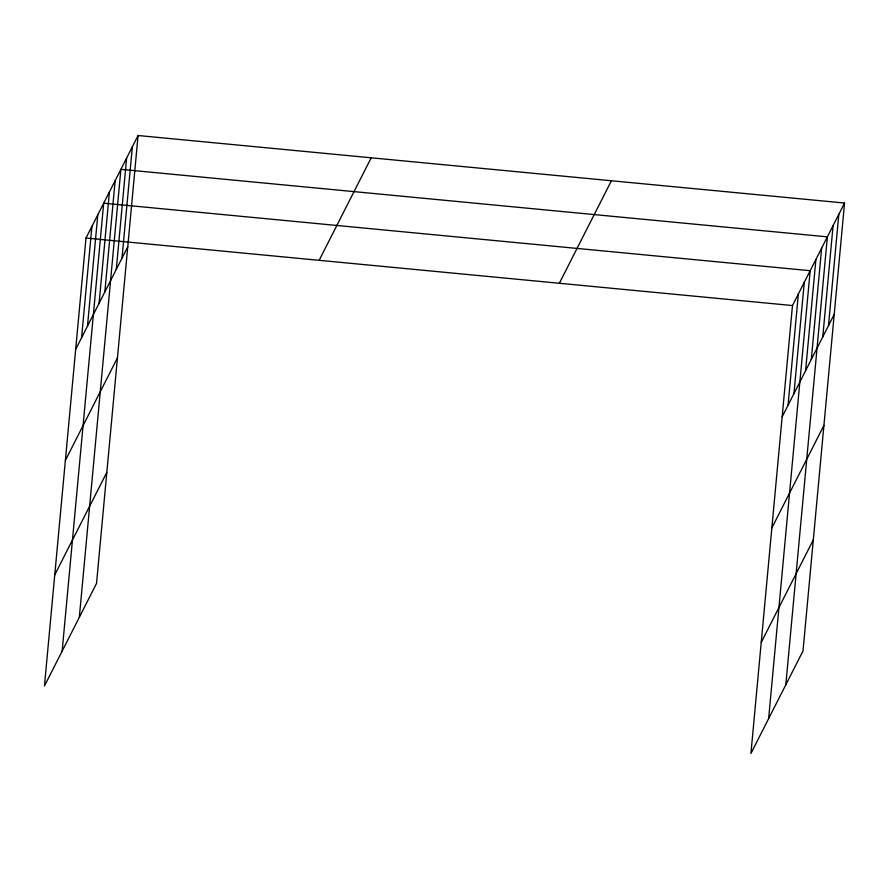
<?xml version="1.0" encoding="UTF-8"?>
<svg xmlns="http://www.w3.org/2000/svg" width="889" height="889" viewBox="0 0 889 889"><rect width="100%" height="100%" fill="white"/><g stroke="black" fill="none" stroke-linecap="round" stroke-linejoin="round"><path stroke-width="1.33" d="M138.073 135.517L86 238.041L44.45 685.964L96.523 583.451L138.073 135.517L844.55 203.036L803 650.959L750.927 753.483L792.477 305.549L844.55 203.036M81.577 337.72L91.9 226.417M87.478 326.107L97.801 214.805M62.152 651.115L103.702 203.181L810.179 270.701L768.629 718.623M99.112 303.205L109.436 191.902M104.835 291.925L115.159 180.623M79.332 617.277L120.893 169.343L827.37 236.863L785.809 684.797M116.292 269.378L126.616 158.075M122.015 258.099L132.35 146.796M788.054 405.24L798.378 293.937M793.955 393.616L804.278 282.313M805.59 370.724L815.913 259.421M811.313 359.445L821.636 248.142M822.769 336.887L833.093 225.584M828.492 325.607L838.827 214.305M75.676 349.344L127.749 246.82M65.375 460.424L117.448 357.9M54.751 574.883L106.824 472.359M319.14 260.321L371.213 157.798M559.348 283.269L611.41 180.756M782.153 416.863L834.226 314.339M771.852 527.944L823.914 425.42M761.228 642.403L813.302 539.879M86 238.041L792.477 305.549"/></g></svg>
